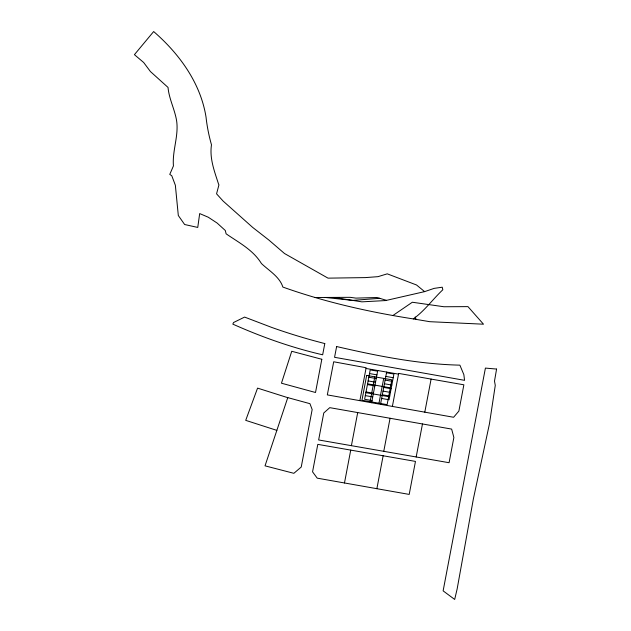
<?xml version="1.0" encoding="UTF-8"?>
<svg xmlns="http://www.w3.org/2000/svg" width="631" height="631" viewBox="0 0 631 631"><rect width="100%" height="100%" fill="white"/><g stroke="black" fill="none" stroke-linecap="round" stroke-linejoin="round"><path stroke-width="0.95" d="M359.883 400.646L366.146 367.731L333.696 361.776L327.323 394.896L453.61 417.265L458.879 411.081L463.872 384.807L398.658 373.41L392.379 406.411M370.089 401.679L374.814 376.841M371.62 402.728L377.748 370.515M378.979 403.233L383.703 378.395M380.509 404.305L386.645 372.069M351.404 445.675L357.706 412.579M344.479 482.975L350.733 450.108M383.766 451.315L390.061 418.266L451.638 429.088L453.87 437.48L449.083 462.712L318.639 439.957L323.766 412.989L329.753 407.658L390.061 418.266M376.873 488.694L409.196 494.412L415.466 461.411L317.803 444.358L312.558 471.838L317.212 478.148L376.873 488.694L383.143 455.763M416.176 456.97L422.47 423.953M424.797 412.153L431.099 379.089M287.768 397.633L265.028 465.844L293.865 473.313L301.232 467.027L312.164 409.574L309.947 403.682L286.293 397.207L257.566 388.12L245.711 420.356L276.843 430.374M424.624 291.625L416.531 284.983L387.253 273.838L378.001 276.662L365.294 277.608L328.017 278.145L284.502 253.512L268.916 240.08L252.7 227.428L223.145 201.092L216.559 193.827L218.949 184.82L218.641 184.378C214.548 171.522 209.382 158.57 211.48 144.799C208.885 135.689 207.063 126.484 206.029 117.09C200.603 82.969 179.267 53.738 153.656 31.55L134.419 54.66L143.687 62.516L150.43 71.555L168.027 87.425C169.021 98.909 174.826 109.51 176.641 120.931C178.802 136.083 172.176 150.722 173.43 165.929L169.771 174.401L171.766 175.733L175.355 185.238L178.313 215.51L184.631 224.518L197.755 227.436L199.68 213.57L208.262 217.222L217.135 223.059L225.299 230.496L226.111 233.817C238.928 242.667 253.047 249.852 261.455 263.561C269.003 270.707 279.62 276.772 282.869 287.066C325.123 302.131 369.025 312.037 413.313 318.915C424.655 310.815 432.74 299.291 442.828 289.771L442.244 287.2L434.152 288.375L424.624 291.625L385.62 300.561L361.886 301.847L333.665 297.422M393.05 315.413L412.327 302.241L443.948 306.753L467.957 306.627L483.496 324.2L429.806 321.692L413.313 318.915M379.712 298.321L352.65 300.395L325.17 297.461M314.419 297.509L350.118 297.327L355.9 298.116L377.007 297.509L386.432 300.324M366.012 368.465L398.516 374.144M377.622 371.178L370.216 369.884L364.623 399.281L372.03 400.575M386.519 372.74L393.925 374.033L389.035 399.754L381.621 398.453M369.514 373.56L376.928 374.853M385.817 376.407L393.231 377.709M368.812 377.235L376.226 378.529M385.123 380.083L392.529 381.384M368.118 380.911L375.524 382.205M384.421 383.758L391.835 385.052M367.558 383.845L390.313 387.828M367.416 384.579L374.83 385.88M383.719 387.434L391.133 388.728M383.025 391.11L390.431 392.403M366.019 391.93L373.434 393.223M382.323 394.785L389.737 396.079M365.877 392.663L388.641 396.647M365.317 395.605L372.732 396.899M415.198 316.975L416.066 319.389M496.581 369.072L494.499 381.116L495.272 385.383L489.475 423.677L473.384 498.853L457.144 588.952L454.683 599.45L443.128 590.861L485.413 368.086L496.581 369.072M321.818 359.276L315.516 392.498L281.458 383.206L291.735 351.278L321.818 359.276M324.791 343.579L322.662 354.796C291.759 347.689 261.77 337.033 232.831 324.129L233.549 322.52L244.599 317.085L271.748 327.434A596.129 586.704 -24.1 0 0 315.429 341.095L324.791 343.579M366.674 375.413L361.949 400.251L387.118 404.652L391.843 379.815L366.674 375.413M336.631 346.545L334.556 357.304L464.55 380.335L463.864 374.656L459.881 365.152C418.172 364.166 377.141 355.892 336.631 346.545"/></g></svg>
